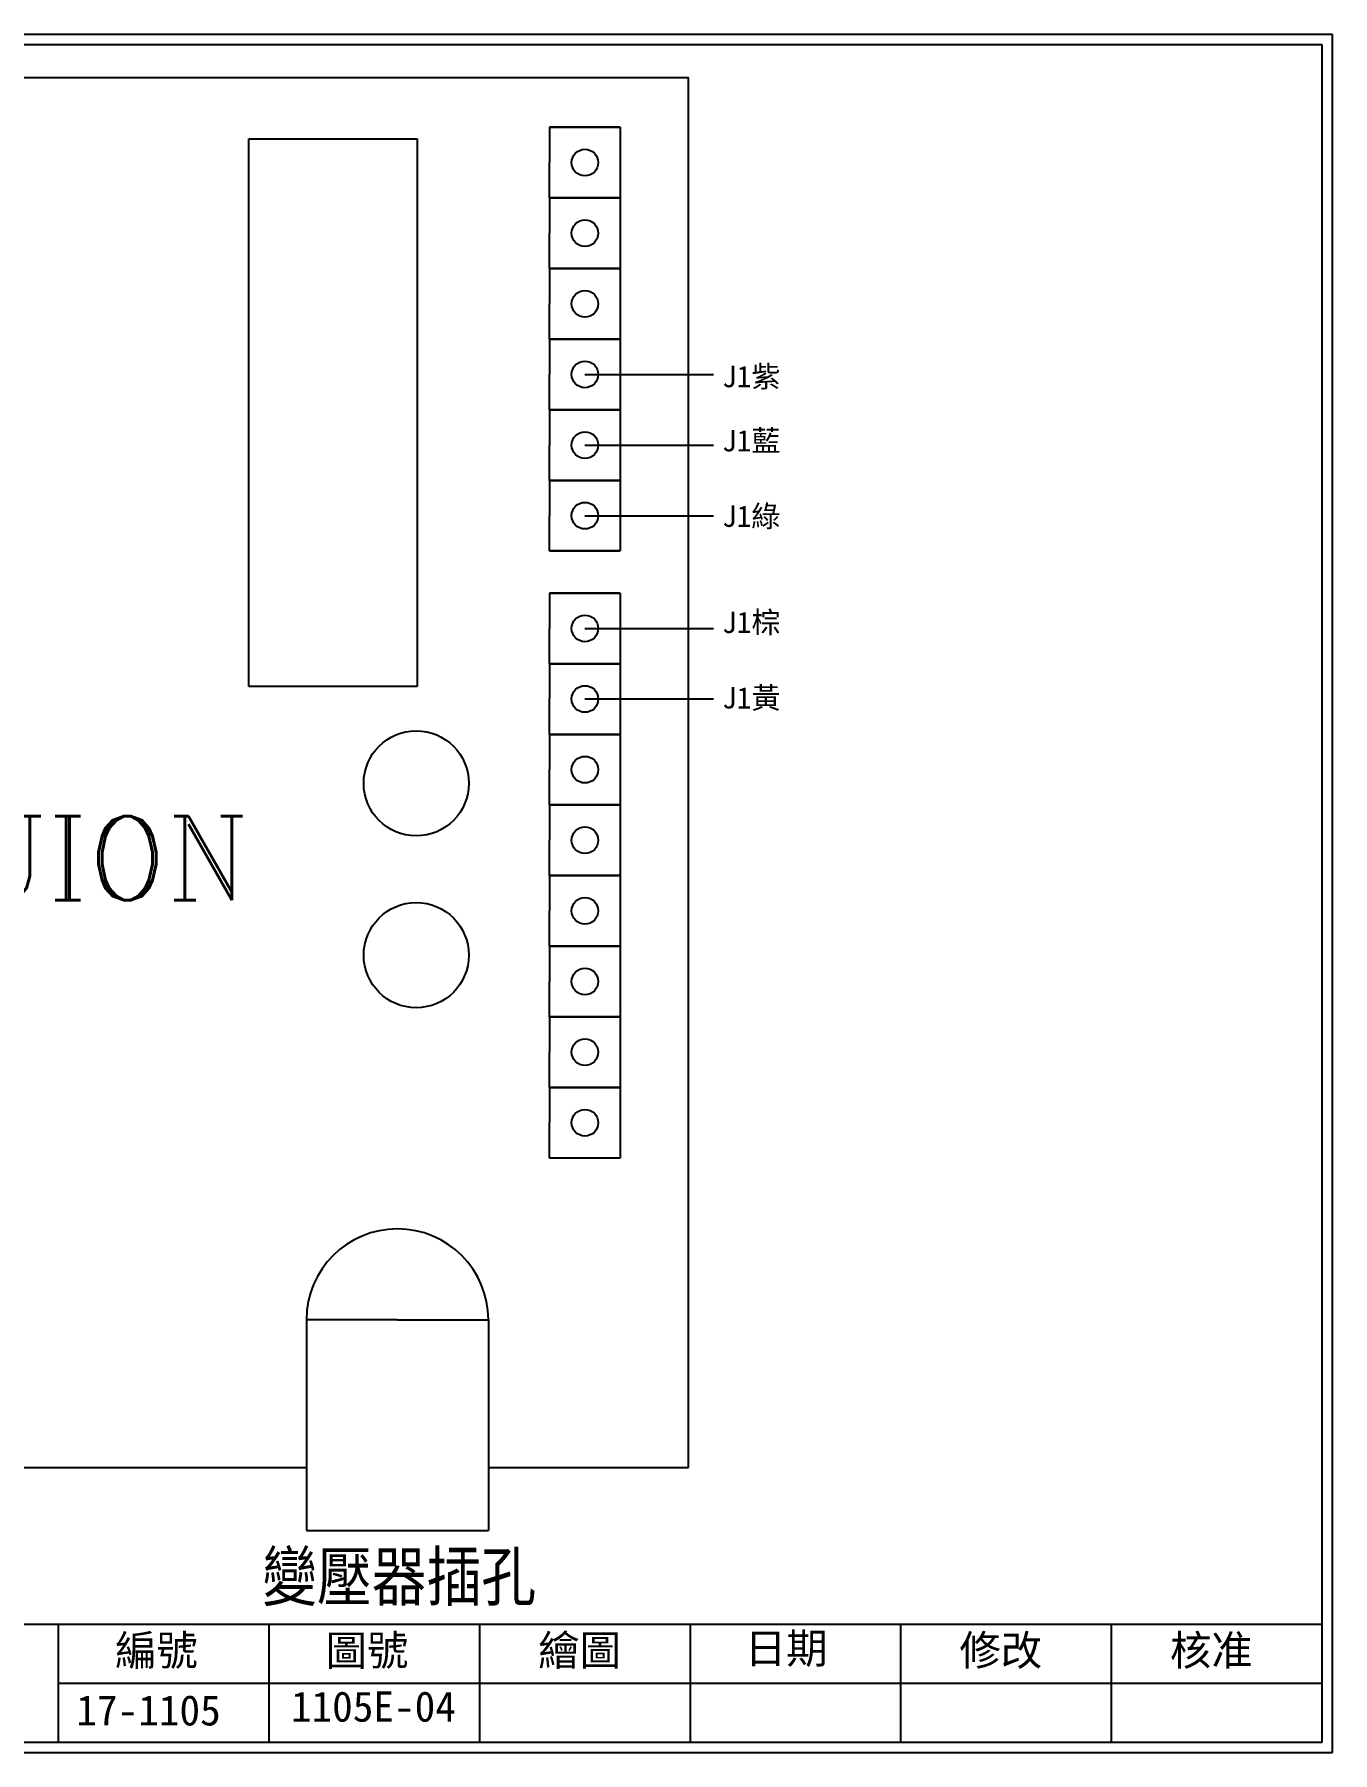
# Model space of a CAD drawing. Extents: x 275 to 562, y 265 to 469.
# Drawn here: x 407.8 to 561.9, y 264.9 to 468.9 of the extents above; entities that cross this region are included whole.
import ezdxf

# ---------------------------------------------------------------- set-up
doc = ezdxf.new("R2010")
doc.units = 0
doc.layers.add('圖框層', color=7, linetype='CONTINUOUS')
doc.layers.add('標尺寸層', color=3, linetype='CONTINUOUS')
doc.styles.add('CNS', font='romanc.shx', dxfattribs={"bigfont": 'chineset.shx'})
doc.styles.add('STSL', font='kaiu.ttf')

msp = doc.modelspace()

# ---------------------------------------------------------------- linework, layer by layer
at = {"layer": '圖框層', "color": 7}
for p, q in [((561.9, 468.91), (274.9, 468.91)), ((560.65, 467.66), (276.15, 467.66)), ((560.65, 266.2), (560.65, 467.66)), ((561.9, 264.95), (561.9, 468.91)), ((276.15, 280.2), (560.65, 280.2)), ((410.65, 266.2), (410.65, 280.2)), ((435.65, 266.2), (435.65, 280.2)), ((460.65, 266.2), (460.65, 280.2)), ((485.65, 266.2), (485.65, 280.2)), ((510.65, 266.2), (510.65, 280.2)), ((535.65, 266.2), (535.65, 280.2)), ((410.65, 273.2), (560.65, 273.2)), ((276.15, 266.2), (560.65, 266.2)), ((274.9, 264.95), (561.9, 264.95))]:
    msp.add_line(p, q, dxfattribs=at)
at = {"layer": '標尺寸層', "color": 7}
for p, q in [((345.45, 463.78), (485.45, 463.78)), ((485.45, 298.78), (485.45, 463.78)), ((473.14, 457.89), (468.95, 457.89)), ((468.95, 457.89), (473.14, 457.89)), ((468.95, 457.89), (468.95, 453.69)), ((477.33, 457.89), (473.14, 457.89)), ((473.14, 457.89), (477.33, 457.89)), ((477.33, 457.89), (477.33, 453.69)), ((433.24, 456.52), (453.24, 456.52)), ((433.24, 391.52), (433.24, 456.52)), ((453.24, 456.52), (453.24, 391.52)), ((468.95, 449.5), (468.95, 453.69)), ((477.33, 453.69), (477.33, 449.5)), ((473.14, 449.5), (468.95, 449.5)), ((468.95, 449.5), (473.14, 449.5)), ((468.95, 449.5), (468.95, 445.31)), ((477.33, 449.5), (473.14, 449.5)), ((473.14, 449.5), (477.33, 449.5)), ((477.33, 449.5), (477.33, 445.31)), ((468.95, 441.12), (468.95, 445.31)), ((477.33, 445.31), (477.33, 441.12)), ((473.14, 441.12), (468.95, 441.12)), ((468.95, 441.12), (473.14, 441.12)), ((468.95, 441.12), (468.95, 436.93)), ((477.33, 441.12), (473.14, 441.12)), ((473.14, 441.12), (477.33, 441.12)), ((477.33, 441.12), (477.33, 436.93)), ((468.95, 432.74), (468.95, 436.93)), ((477.33, 436.93), (477.33, 432.74)), ((473.14, 432.74), (468.95, 432.74)), ((468.95, 432.74), (473.14, 432.74)), ((468.95, 432.74), (468.95, 428.55)), ((477.33, 432.74), (473.14, 432.74)), ((473.14, 432.74), (477.33, 432.74)), ((477.33, 432.74), (477.33, 428.55)), ((468.95, 424.35), (468.95, 428.55)), ((473.14, 428.55), (488.39, 428.55)), ((477.33, 428.55), (477.33, 424.35)), ((473.14, 424.35), (468.95, 424.35)), ((468.95, 424.35), (473.14, 424.35)), ((468.95, 424.35), (468.95, 420.16)), ((477.33, 424.35), (473.14, 424.35)), ((473.14, 424.35), (477.33, 424.35)), ((477.33, 424.35), (477.33, 420.16)), ((468.95, 415.97), (468.95, 420.16)), ((473.14, 420.16), (488.39, 420.16)), ((477.33, 420.16), (477.33, 415.97)), ((473.14, 415.97), (468.95, 415.97)), ((468.95, 415.97), (473.14, 415.97)), ((468.95, 415.97), (468.95, 411.78)), ((477.33, 415.97), (473.14, 415.97)), ((473.14, 415.97), (477.33, 415.97)), ((477.33, 415.97), (477.33, 411.78)), ((468.95, 407.59), (468.95, 411.78)), ((473.14, 411.78), (488.39, 411.78)), ((477.33, 411.78), (477.33, 407.59)), ((473.14, 407.59), (468.95, 407.59)), ((468.95, 407.59), (473.14, 407.59)), ((477.33, 407.59), (473.14, 407.59)), ((473.14, 407.59), (477.33, 407.59)), ((473.14, 402.59), (468.95, 402.59)), ((468.95, 402.59), (473.14, 402.59)), ((468.95, 402.59), (468.95, 398.4)), ((477.33, 402.59), (473.14, 402.59)), ((473.14, 402.59), (477.33, 402.59)), ((477.33, 402.59), (477.33, 398.4)), ((468.95, 394.21), (468.95, 398.4)), ((473.14, 398.4), (488.39, 398.4)), ((477.33, 398.4), (477.33, 394.21)), ((473.14, 394.21), (468.95, 394.21)), ((468.95, 394.21), (473.14, 394.21)), ((468.95, 394.21), (468.95, 390.02)), ((477.33, 394.21), (473.14, 394.21)), ((473.14, 394.21), (477.33, 394.21)), ((477.33, 394.21), (477.33, 390.02)), ((453.24, 391.52), (433.24, 391.52)), ((468.95, 385.82), (468.95, 390.02)), ((473.14, 390.02), (488.39, 390.02)), ((477.33, 390.02), (477.33, 385.82)), ((473.14, 385.82), (468.95, 385.82)), ((468.95, 385.82), (473.14, 385.82)), ((468.95, 385.82), (468.95, 381.63)), ((477.33, 385.82), (473.14, 385.82)), ((473.14, 385.82), (477.33, 385.82)), ((477.33, 385.82), (477.33, 381.63)), ((468.95, 377.44), (468.95, 381.63)), ((477.33, 381.63), (477.33, 377.44)), ((473.14, 377.44), (468.95, 377.44)), ((468.95, 377.44), (473.14, 377.44)), ((468.95, 377.44), (468.95, 373.25)), ((477.33, 377.44), (473.14, 377.44)), ((473.14, 377.44), (477.33, 377.44)), ((477.33, 377.44), (477.33, 373.25)), ((468.95, 369.06), (468.95, 373.25)), ((477.33, 373.25), (477.33, 369.06)), ((473.14, 369.06), (468.95, 369.06)), ((468.95, 369.06), (473.14, 369.06)), ((468.95, 369.06), (468.95, 364.87)), ((477.33, 369.06), (473.14, 369.06)), ((473.14, 369.06), (477.33, 369.06)), ((477.33, 369.06), (477.33, 364.87)), ((468.95, 360.68), (468.95, 364.87)), ((477.33, 364.87), (477.33, 360.68)), ((473.14, 360.68), (468.95, 360.68)), ((468.95, 360.68), (473.14, 360.68)), ((468.95, 360.68), (468.95, 356.48)), ((477.33, 360.68), (473.14, 360.68)), ((473.14, 360.68), (477.33, 360.68)), ((477.33, 360.68), (477.33, 356.48)), ((468.95, 352.29), (468.95, 356.48)), ((477.33, 356.48), (477.33, 352.29)), ((473.14, 352.29), (468.95, 352.29)), ((468.95, 352.29), (473.14, 352.29)), ((468.95, 352.29), (468.95, 348.1)), ((477.33, 352.29), (473.14, 352.29)), ((473.14, 352.29), (477.33, 352.29)), ((477.33, 352.29), (477.33, 348.1)), ((468.95, 343.91), (468.95, 348.1)), ((477.33, 348.1), (477.33, 343.91)), ((473.14, 343.91), (468.95, 343.91)), ((468.95, 343.91), (473.14, 343.91)), ((468.95, 343.91), (468.95, 339.72)), ((477.33, 343.91), (473.14, 343.91)), ((473.14, 343.91), (477.33, 343.91)), ((477.33, 343.91), (477.33, 339.72)), ((468.95, 335.53), (468.95, 339.72)), ((477.33, 339.72), (477.33, 335.53)), ((473.14, 335.53), (468.95, 335.53)), ((477.33, 335.53), (473.14, 335.53)), ((440.08, 316.32), (440.08, 291.32)), ((450.88, 316.32), (440.08, 316.32)), ((450.88, 316.32), (461.69, 316.32)), ((461.69, 316.32), (461.69, 291.32)), ((397.52, 298.78), (440.08, 298.78)), ((461.69, 298.78), (485.45, 298.78)), ((440.08, 291.32), (461.69, 291.32))]:
    msp.add_line(p, q, dxfattribs=at)
for centre, radius in [((473.14, 453.69), 1.58), ((473.14, 445.31), 1.58), ((473.14, 436.93), 1.58), ((473.14, 428.55), 1.58), ((473.14, 420.16), 1.58), ((473.14, 411.78), 1.58), ((473.14, 398.4), 1.58), ((473.14, 390.02), 1.58), ((453.11, 380.01), 6.24), ((473.14, 381.63), 1.58), ((473.14, 373.25), 1.58), ((453.11, 359.61), 6.24), ((473.14, 364.87), 1.58), ((473.14, 356.48), 1.58), ((473.14, 348.1), 1.58), ((473.14, 339.72), 1.58)]:
    msp.add_circle(centre, radius, dxfattribs=at)
msp.add_arc((450.88, 316.32), 10.8, 0, 180, dxfattribs=at)

# ---------------------------------------------------------------- texts
at = {"layer": '圖框層', "color": 4, "style": 'STSL'}
for s, height, p in [('J1紫', 2.542, (489.43, 427.03)), ('J1藍', 2.542, (489.43, 419.41)), ('J1綠', 2.542, (489.43, 410.45)), ('J1棕', 2.542, (489.43, 397.85)), ('J1黃', 2.542, (489.43, 388.89)), ('繪圖', 3.6, (467.59, 275.29)), ('日期', 3.6, (492.12, 275.53)), ('編號', 3.6, (417.36, 275.28)), ('圖號', 3.6, (442.36, 275.28)), ('修改', 3.6, (517.59, 275.29)), ('核准', 3.6, (542.59, 275.29)), ('17-1105', 3.6, (412.76, 268.17)), ('1105E-04', 3.6, (438.23, 268.62))]:
    msp.add_text(s, height=height, dxfattribs=at).set_placement(p)
at = {"layer": '標尺寸層', "color": 7, "attachment_point": 1, "style": 'CNS'}
for s, width, insert, char_height in [('ARDUION', 17.0529, (371.75, 376.12), 9.982), ('變壓器插孔', 68.3462, (434.83, 288.88), 6.5)]:
    msp.add_mtext_dynamic_manual_height_columns(s, width=width, gutter_width=32.5, heights=[0], dxfattribs=dict(at, insert=insert, char_height=char_height))

doc.saveas('drawing.dxf')
